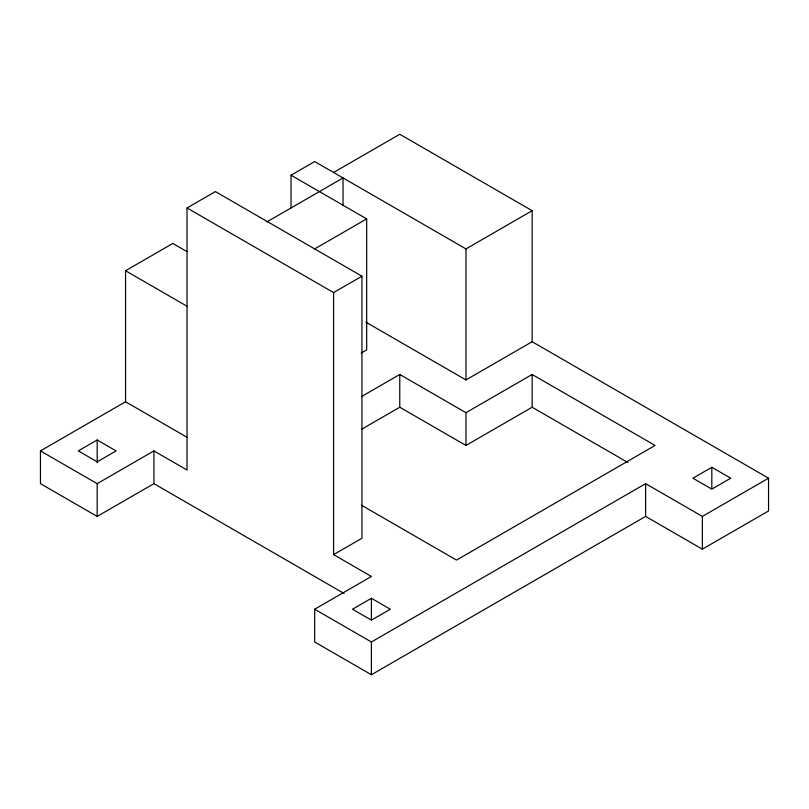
<?xml version="1.0" encoding="UTF-8"?>
<svg xmlns="http://www.w3.org/2000/svg" width="809" height="809" viewBox="0 0 809 809"><rect width="100%" height="100%" fill="white"/><g stroke="black" fill="none" stroke-linecap="round" stroke-linejoin="round"><path stroke-width="1.21" d="M187.021 207.964L215.386 191.581L361.947 276.203L361.947 538.258L333.581 554.63L333.581 292.585L187.021 207.964L187.021 470.009L153.922 450.906L97.181 483.661L40.45 450.906L40.45 483.661L97.181 516.415L153.922 483.661L344.078 593.452M40.45 450.906L125.557 401.77L125.557 270.742L172.833 243.448L187.021 251.639M291.028 207.964L291.028 175.209L314.671 161.557L465.964 248.909L532.15 210.694L532.15 341.722L768.55 478.2L768.55 510.954L702.364 549.169L645.622 516.415L371.402 674.736L314.671 641.982L314.671 609.228L371.402 576.463L333.581 554.63M333.581 172.479L399.767 134.264L532.15 210.694M266.869 221.919L343.036 177.94L343.036 205.658M314.418 249.051L366.679 218.885L366.679 349.913L361.229 353.048M333.581 292.585L361.947 276.203M97.181 439.985L78.271 450.906L97.181 461.828L116.102 450.906L97.181 439.985L97.181 462.667M361.481 396.582L399.767 374.476L465.964 412.691L532.15 374.476L655.078 445.446L456.509 560.091L361.401 505.18M361.481 429.336L399.767 407.23L465.964 445.446L532.15 407.23L627.885 462.495M365.88 322.154L465.964 379.937L532.15 341.722M371.402 598.306L352.491 609.228L371.402 620.139L390.312 609.228L371.402 598.306L371.402 619.724M314.671 609.228L371.402 641.982L645.622 483.661L702.364 516.415L768.55 478.2M711.819 467.278L692.898 478.2L711.819 489.121L730.729 478.2L711.819 467.278L711.819 488.697M291.028 175.209L366.679 218.885M125.557 270.742L187.152 306.308M125.557 401.77L187.152 437.335M702.364 516.415L702.364 549.169M645.622 483.661L645.622 516.415M532.15 374.476L532.15 407.23M465.964 248.909L465.964 379.937M465.964 412.691L465.964 445.446M399.767 374.476L399.767 407.23M371.402 641.982L371.402 674.736M153.922 450.906L153.922 483.661M97.181 483.661L97.181 516.415"/></g></svg>
